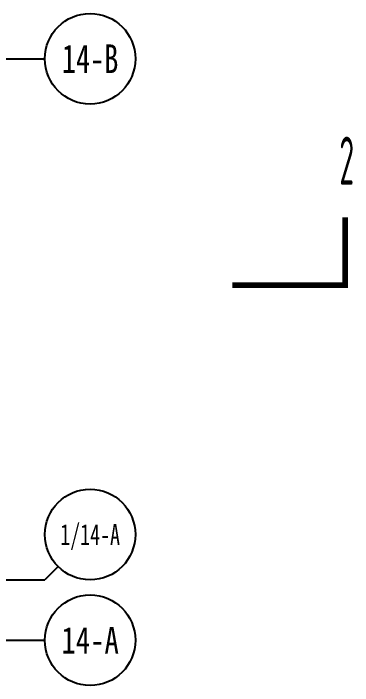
# Model space of a CAD drawing. Extents: x -409435 to 356702, y -107829 to 330904.
# Drawn here: x 125843 to 130341, y -600 to 8300 of the extents above; entities that cross this region are included whole.
import ezdxf
from ezdxf.enums import TextEntityAlignment as Align
from ezdxf.xclip import XClip

# ---------------------------------------------------------------- set-up
doc = ezdxf.new("R2010")
doc.units = 0
doc.header["$LTSCALE"] = 1000
doc.header["$MEASUREMENT"] = 0
doc.header["$XCLIPFRAME"] = 0
for name, color, linetype in [('104-14# 核心筒$0$01-标注_轴线坐标', 132, 'Continuous'), ('104-14# 核心筒$0$AXIS_TEXT', 7, 'Continuous'), ('AXIS_TEXT', 7, 'Continuous'), ('X-104 14#平面$0$01-标注_符号', 200, 'Continuous'), ('X-104 14#平面$0$02-TEXT_标注', 130, 'Continuous')]:
    doc.layers.add(name, color=color, linetype=linetype)
doc.styles.add('104-14# 核心筒$0$_TCH_AXIS', font='STXIHEI_0.TTF', dxfattribs={"width": 0.8})
doc.styles.add('COMPLEX', font='COMPLEX')
doc.styles.add('X-104 14#平面$0$_TCH_LABEL', font='ros1.shx', dxfattribs={"width": 0.75, "bigfont": 'jd.shx'})

# ---------------------------------------------------------------- blocks, each defined once
blk = doc.blocks.new('_AXISO')
blk.add_circle((0, 0), 0.5)
at = {"layer": 'AXIS_TEXT', "style": 'COMPLEX', "width": 1.041667}
blk.add_attdef('A', text='', height=0.56, dxfattribs=at).set_placement((-0.25, -0.28), (0.25, -0.28), align=Align.FIT)
blk = doc.blocks.new('104-14# 核心筒')
at = {"layer": '104-14# 核心筒$0$01-标注_轴线坐标'}
for p, q in [((120259.9, 7700), (126259.9, 7700)), ((126435.7, 975.7), (126259.9, 800)), ((120259.9, 800), (126259.9, 800)), ((120259.9, 0), (126259.9, 0))]:
    blk.add_line(p, q, dxfattribs=at)
ref = blk.add_blockref('_AXISO', (126859.9, 7700), dxfattribs=dict(at, xscale=1200, yscale=1200, zscale=1200))
ref.add_attrib('A', '14-B', dxfattribs={"layer": '104-14# 核心筒$0$AXIS_TEXT', "height": 379.28, "style": '104-14# 核心筒$0$_TCH_AXIS', "width": 0.916172}).set_placement((126485.2, 7510.4), (127234.7, 7510.4), align=Align.FIT)
ref = blk.add_blockref('_AXISO', (126859.9, 1400), dxfattribs=dict(at, xscale=1200, yscale=1200, zscale=1200))
ref.add_attrib('A', '1/14-A', dxfattribs={"layer": '104-14# 核心筒$0$AXIS_TEXT', "height": 278.55, "style": '104-14# 核心筒$0$_TCH_AXIS', "width": 0.837746}).set_placement((126463.7, 1260.7), (127256.2, 1260.7), align=Align.FIT)
ref = blk.add_blockref('_AXISO', (126859.9, 0), dxfattribs=dict(at, xscale=1200, yscale=1200, zscale=1200))
ref.add_attrib('A', '14-A', dxfattribs={"layer": '104-14# 核心筒$0$AXIS_TEXT', "height": 353.32, "style": '104-14# 核心筒$0$_TCH_AXIS', "width": 0.923853}).set_placement((126478.9, -176.7), (127241, -176.7), align=Align.FIT)
blk = doc.blocks.new('X-104 14#平面')
at = {"layer": 'X-104 14#平面$0$01-标注_符号', "const_width": 75}
blk.add_lwpolyline([(128744, 4700), (130244, 4700), (130244, 5600)], dxfattribs=at)
ref = blk.add_blockref('104-14# 核心筒', (0, 0))
XClip(ref).set_block_clipping_path([(-38664.3623821461, -25500), (139216.5485069363, 330900)])
at = {"layer": 'X-104 14#平面$0$02-TEXT_标注', "style": 'X-104 14#平面$0$_TCH_LABEL', "width": 0.529412}
blk.add_text('2', height=637.5, dxfattribs=at).set_placement((130165.3, 6031.3))

msp = doc.modelspace()

# ---------------------------------------------------------------- block references
msp.add_blockref('X-104 14#平面', (0, 0))

doc.saveas('drawing.dxf')
